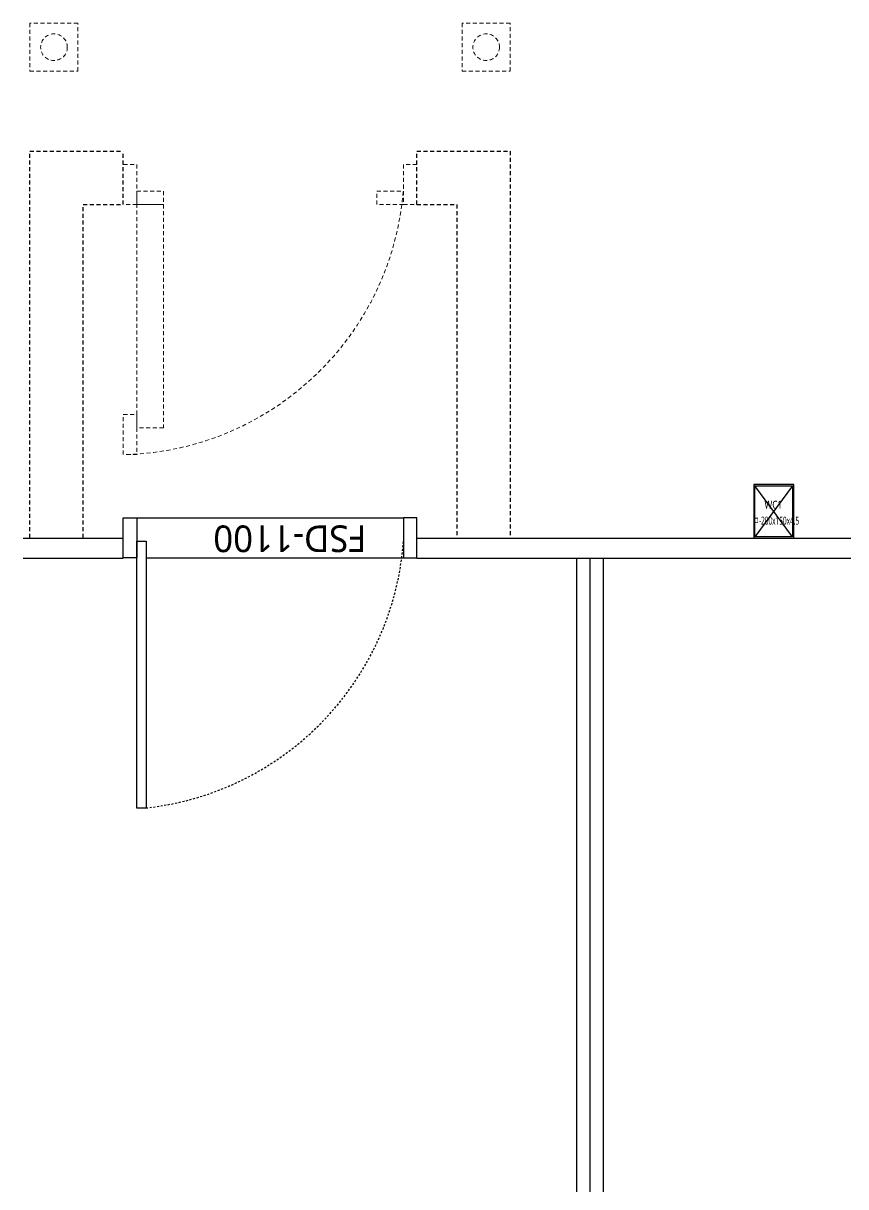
# Model space of a CAD drawing. Header units: millimetres. Extents: x 13515 to 183937, y -33900 to -660.
# Drawn here: x 60040.3 to 60088.6, y -20460.2 to -20392 of the extents above; entities that cross this region are included whole.
import ezdxf
from ezdxf.enums import TextEntityAlignment as Align

# ---------------------------------------------------------------- set-up
doc = ezdxf.new("R2010")
doc.units = ezdxf.units.MM
doc.header["$LTSCALE"] = 100
doc.header["$MEASUREMENT"] = 0
doc.header["$PDSIZE"] = -10
doc.linetypes.add('-HID', pattern=[2.5, 1.5, -1])
doc.linetypes.add('HID', pattern=[2.5, 1.5, -1])
doc.layers.get('0').update_dxf_attribs({"linetype": 'CONTINUOUS'})
doc.layers.get('Defpoints').update_dxf_attribs({"color": 171, "linetype": 'CONTINUOUS'})
for name, color, linetype in [('DOOR', 4, 'CONTINUOUS'), ('DOOR ELE', 253, 'CONTINUOUS'), ('DOOR(OPEN ELE)', 5, 'CONTINUOUS'), ('ELE9', 9, 'CONTINUOUS'), ('FIN(패널-T150 방열)', 9, 'CONTINUOUS'), ('h COLUMN', 252, 'CONTINUOUS'), ('STAIR', 4, 'CONTINUOUS'), ('STEEL', 5, 'CONTINUOUS'), ('WC', 2, 'CONTINUOUS'), ('단열패널-방열문(저온공사분)', 251, 'CONTINUOUS')]:
    doc.layers.add(name, color=color, linetype=linetype)
doc.styles.add('TE', font='malgun_0.ttf')
doc.styles.add('나눔바른고딕', font='NanumBarunGothic.ttf')

# ---------------------------------------------------------------- blocks, each defined once
blk = doc.blocks.new('*U143')
at = {"color": 0, "linetype": 'ByBlock'}
for p, q in [((100, 75), (-100, 75)), ((-100, 75), (-100, -75)), ((-95.5, 70.5), (95.5, 70.5)), ((-95.5, -70.5), (-95.5, 70.5)), ((95.5, 70.5), (95.5, -70.5)), ((100, -75), (100, 75)), ((-100, -75), (100, -75)), ((95.5, -70.5), (-95.5, -70.5))]:
    blk.add_line(p, q, dxfattribs=at)
at = {"layer": 'Defpoints'}
blk.add_point((0, 0), dxfattribs=at)
blk = doc.blocks.new('WC1')
at = {"layer": 'h COLUMN', "ltscale": 0.1}
for p, q in [((70.5, -95.5), (-70.5, 95.5)), ((70.5, 95.5), (-70.5, -95.5))]:
    blk.add_line(p, q, dxfattribs=at)
at = {"layer": 'h COLUMN', "ltscale": 0.1, "rotation": 90}
blk.add_blockref('*U143', (0, 0), dxfattribs=at)
at = {"layer": 'Defpoints', "style": 'TE'}
for s, width, p in [('WC1', 0.8, (-34.4, 24.8)), ('ㅁ-200x150x4.5', 0.5, (-74.3, -34.8))]:
    blk.add_text(s, height=30, dxfattribs=dict(at, width=width)).set_placement(p, align=Align.MIDDLE_LEFT)
blk = doc.blocks.new('지하2층 WC1 2 배치')
at = {"layer": 'WC'}
blk.add_blockref('WC1', (210862.5, -77700), dxfattribs=at)
blk = doc.blocks.new('dklfmgkdjgkglhffgh')
at = {"layer": 'STAIR', "ltscale": 5}
blk.add_lwpolyline([(36560432.6, 48046.3), (36557932.6, 48046.3), (36557932.6, 40471.3)], dxfattribs=at)
at = {"layer": 'STEEL', "ltscale": 5}
for points in [[(36557982.6, 48046.3), (36557982.6, 40471.3)], [(36558032.6, 48046.3), (36558032.6, 40471.3)]]:
    blk.add_lwpolyline(points, dxfattribs=at)
blk = doc.blocks.new('A$C48EA7C17')
at = {"layer": 'DOOR'}
for points in [[(965, 1087.5), (1000, 1087.5), (1000, 87.5), (965, 87.5)], [(-50, 0), (0, 0), (0, 150), (-50, 150)], [(1050, 0), (1000, 0), (1000, 150), (1050, 150)]]:
    blk.add_lwpolyline(points, close=True, dxfattribs=at)
at = {"layer": 'DOOR ELE', "ltscale": 0.1}
for points in [[(965, 150), (0, 150)], [(1000, 0), (0, 0)]]:
    blk.add_lwpolyline(points, dxfattribs=at)
at = {"layer": 'DOOR(OPEN ELE)', "linetype": 'HID', "ltscale": 0.05}
blk.add_arc((1083.9, 7.2), 1086.8, 96.2785, 175.7623, dxfattribs=at)
at = {"layer": 'Defpoints', "style": '나눔바른고딕'}
blk.add_text('FSD-1100', height=100, dxfattribs=at).set_placement((138.7, 28))
blk = doc.blocks.new('sdflgkjdlfgkjlfhgfh')
at = {"layer": 'FIN(패널-T150 방열)', "linetype": '-HID', "ltscale": 0.1}
for points in [[(36500082.6, 38946.3), (36499732.6, 38946.3), (36499732.6, 40396.3)], [(36500082.6, 39146.3), (36499932.6, 39146.3), (36499932.6, 40396.3)], [(36501332.6, 40396.3), (36501332.6, 39146.3), (36501182.6, 39146.3)], [(36501532.6, 40396.3), (36501532.6, 38946.3), (36501182.6, 38946.3)], [(36500082.6, 39146.3), (36500082.6, 38946.3)], [(36501182.6, 39146.3), (36501182.6, 38946.3)]]:
    blk.add_lwpolyline(points, dxfattribs=at)
at = {"layer": 'STEEL', "linetype": '-HID', "lineweight": 0, "ltscale": 0.1}
for p, q in [((36499912.6, 38646.3), (36499732.6, 38646.3)), ((36499732.6, 38646.3), (36499732.6, 38466.3)), ((36499912.6, 38466.3), (36499912.6, 38646.3)), ((36501532.6, 38646.3), (36501352.6, 38646.3)), ((36501352.6, 38646.3), (36501352.6, 38466.3)), ((36501532.6, 38466.3), (36501532.6, 38646.3)), ((36499732.6, 38466.3), (36499912.6, 38466.3)), ((36501352.6, 38466.3), (36501532.6, 38466.3))]:
    blk.add_line(p, q, dxfattribs=at)
for centre in [(36499822.6, 38556.3), (36501442.6, 38556.3)]:
    blk.add_circle(centre, 50, dxfattribs=at)
at = {"layer": '단열패널-방열문(저온공사분)', "linetype": '-HID', "lineweight": 0, "ltscale": 0.1}
for points in [[(36501182.6, 40083.8), (36501182.6, 39933.8), (36501132.6, 39933.8), (36501132.6, 40083.8)], [(36501032.6, 39983.8), (36501132.6, 39983.8), (36501132.6, 39146.3), (36501032.6, 39146.3)], [(36500082.6, 38996.3), (36500132.6, 38996.3), (36500132.6, 39146.3), (36500082.6, 39146.3)], [(36500232.6, 39146.3), (36500232.6, 39096.3), (36500132.6, 39096.3), (36500132.6, 39146.3)], [(36501132.6, 39146.3), (36501132.6, 39096.3), (36501032.6, 39096.3), (36501032.6, 39146.3)], [(36501182.6, 38996.3), (36501132.6, 38996.3), (36501132.6, 39146.3), (36501182.6, 39146.3)]]:
    blk.add_lwpolyline(points, close=True, dxfattribs=at)
blk.add_arc((36501206.2, 39008.2), 1076.2, 91.9281, 175.9721, dxfattribs=at)
at = {"ltscale": 0.1}
blk.add_blockref('A$C48EA7C17', (36500132.6, 40321.3), dxfattribs=at)
blk = doc.blocks.new('B2FF')
at = {"layer": 'ELE9', "ltscale": 0.1}
for p, q in [((37333274.7, 565146.3), (37333649.7, 565146.3)), ((37333649.7, 565071.3), (37333649.7, 565146.3)), ((37334749.7, 565146.3), (37339374.7, 565146.3)), ((37334749.7, 565071.3), (37334749.7, 565146.3)), ((37333274.7, 565071.3), (37333649.7, 565071.3)), ((37334749.7, 565071.3), (37339374.7, 565071.3))]:
    blk.add_line(p, q, dxfattribs=at)
at = {"layer": 'ELE9', "ltscale": 0.1, "rotation": 180}
blk.add_blockref('sdflgkjdlfgkjlfhgfh', (73834832.3, 605542.7), dxfattribs=at)
at = {"layer": 'ELE9'}
blk.add_blockref('지하2층 WC1 2 배치', (37125224.7, 642946.3), dxfattribs=at)
at = {"layer": 'ELE9', "rotation": 180}
blk.add_blockref('dklfmgkdjgkglhffgh', (73893382.3, 605542.7), dxfattribs=at)

msp = doc.modelspace()

# ---------------------------------------------------------------- block references
at = {"xscale": 0.01565177005511743, "yscale": 0.01565177005511743, "zscale": 0.01565177005511743}
msp.add_blockref('B2FF', (-524291.512, -29267.715), dxfattribs=at)

doc.saveas('drawing.dxf')
